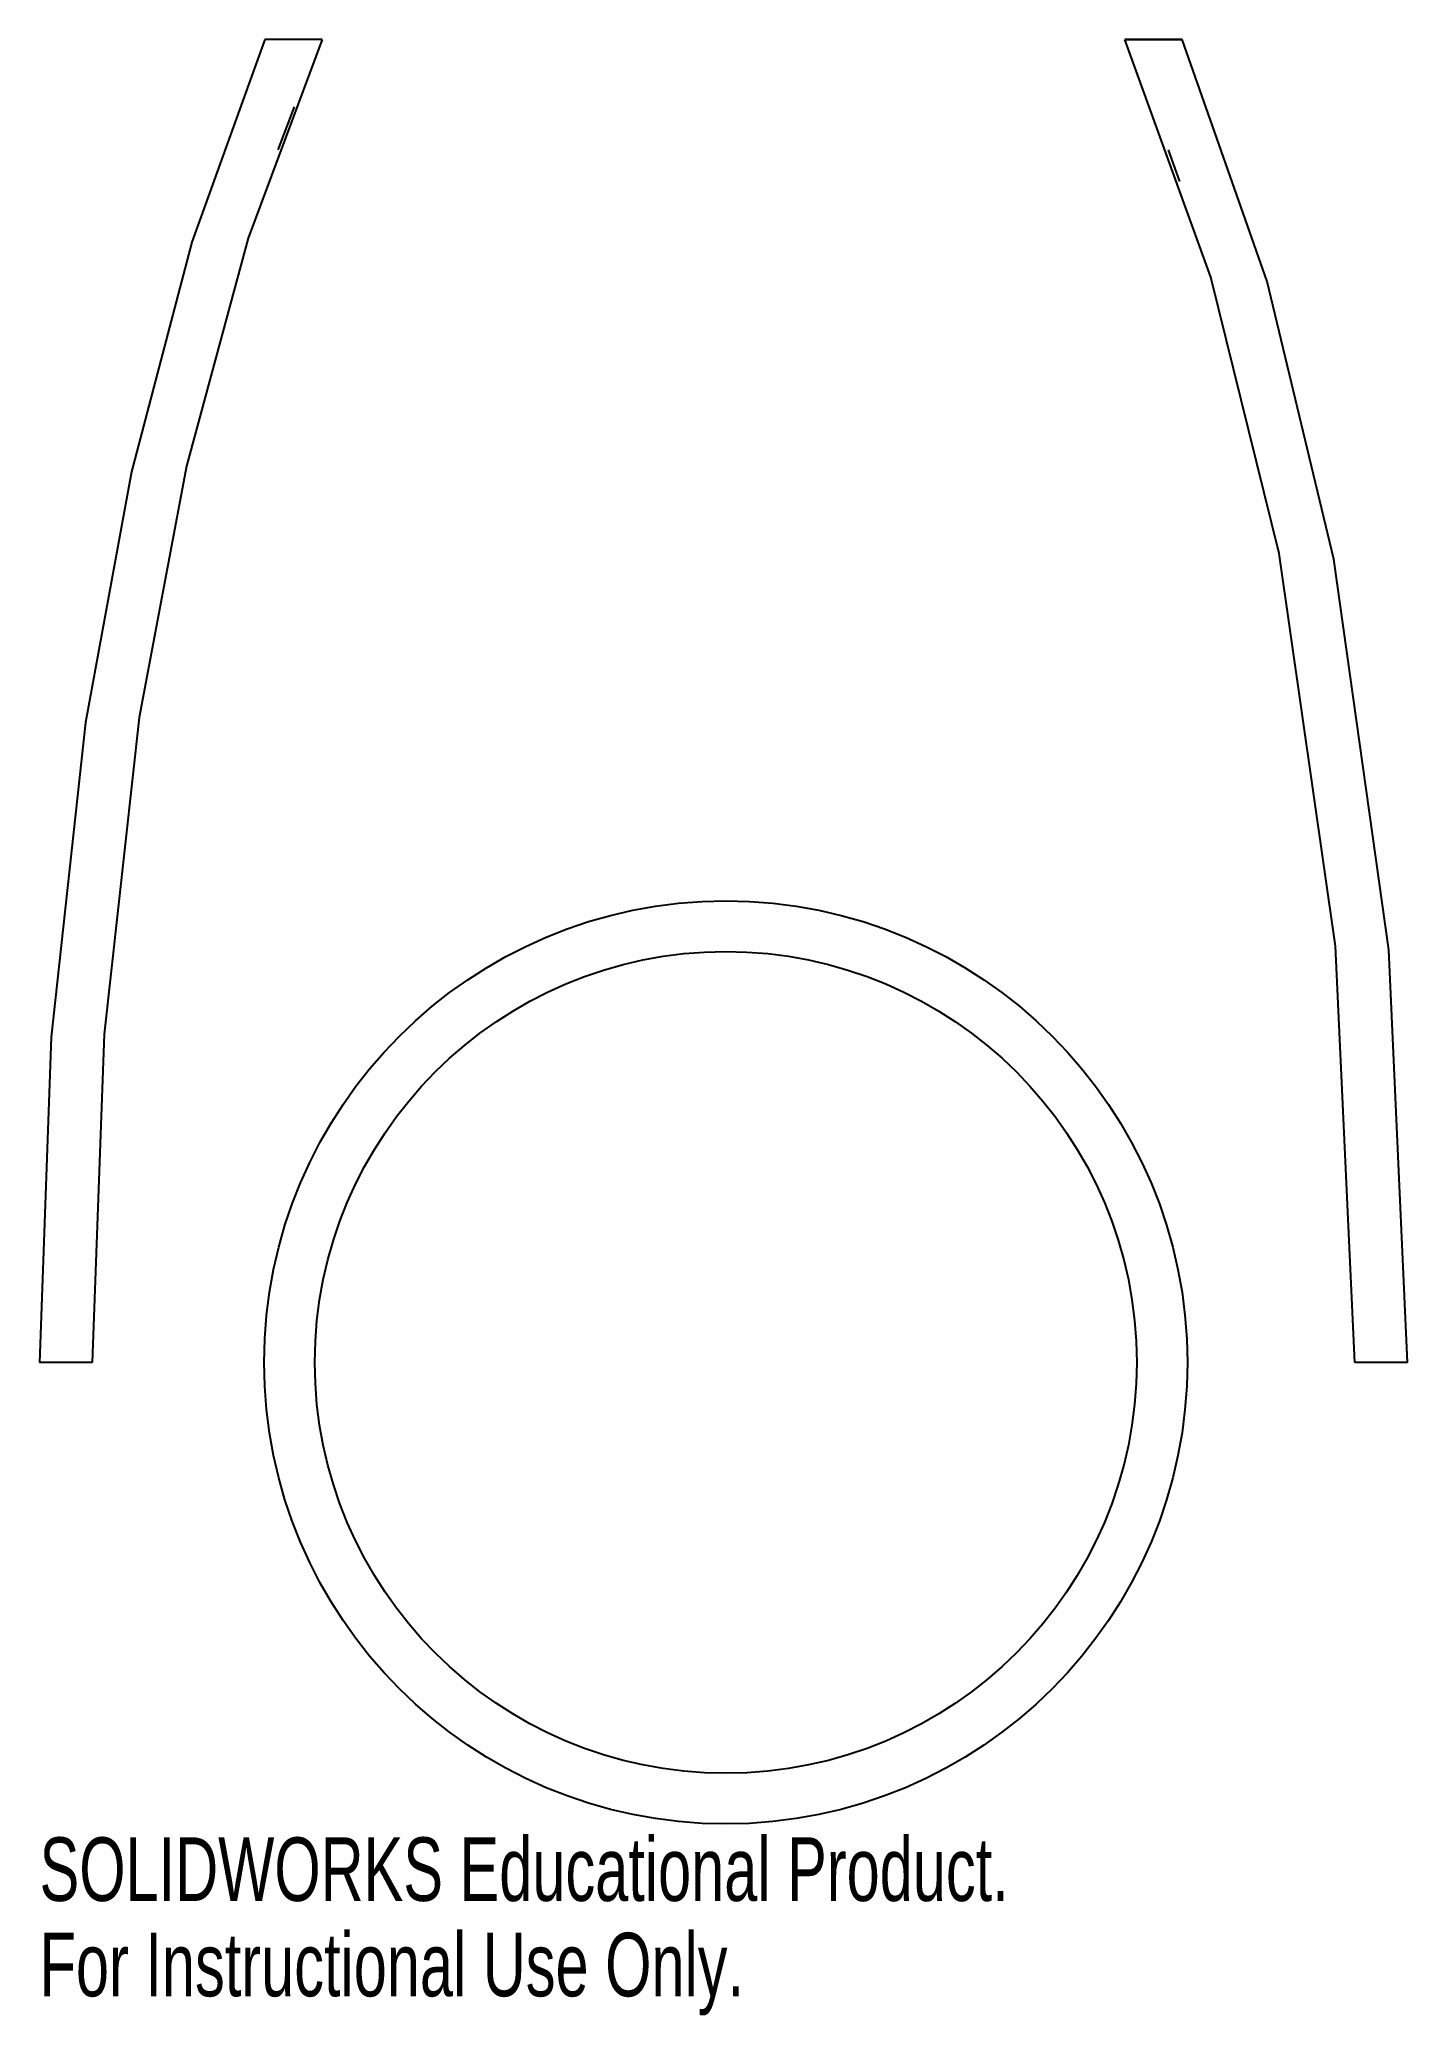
# Model space of a CAD drawing. Header units: millimetres. Extents: x -52 to 52, y -50 to 101.
import ezdxf

# ---------------------------------------------------------------- set-up
doc = ezdxf.new("R2010")
doc.units = ezdxf.units.MM
doc.styles.add('SLDTEXTSTYLE0', font='TXT', dxfattribs={"width": 0.7})

msp = doc.modelspace()

# ---------------------------------------------------------------- linework, layer by layer
at = {"color": 7, "linetype": 'Continuous'}
for p, q in [((-30.69, 100.58), (-35.04, 100.58)), ((30.34, 100.58), (34.69, 100.58)), ((34.69, 100.58), (30.34, 100.58)), ((-34.02, 92.2), (-32.79, 95.47)), ((34.53, 89.78), (33.67, 92.2)), ((-48.17, 0), (-52.17, 0)), ((51.83, 0), (47.83, 0))]:
    msp.add_line(p, q, dxfattribs=at)
at = {"color": 7, "linetype": 'Continuous', "flags": 128}
for points in [[(-35.04, 100.58), (-40.6, 85.17), (-45.19, 67.72), (-48.69, 48.65), (-51.3, 24.73), (-52.17, 0)], [(-30.69, 100.58), (-36.31, 85.47), (-41, 68.13), (-44.59, 49.03), (-47.27, 24.96), (-48.17, 0)], [(47.83, 0), (46.36, 31.65), (42.06, 61.49), (36.87, 82.52), (30.34, 100.58)], [(51.83, 0), (50.4, 31.37), (46.22, 61.07), (41.15, 82.19), (34.69, 100.58)]]:
    msp.add_lwpolyline(points, dxfattribs=at)
at = {"color": 7, "linetype": 'Continuous'}
for radius in [35.09, 31.24]:
    msp.add_circle((0, 0), radius, dxfattribs=at)

# ---------------------------------------------------------------- texts
at = {"color": 7, "linetype": 'Continuous', "char_height": 4.8336, "attachment_point": 1, "style": 'SLDTEXTSTYLE0'}
for s, insert in [('SOLIDWORKS Educational Product.', (-52.17, -36.11)), ('For Instructional Use Only.', (-52.17, -43.36))]:
    msp.add_mtext(s, dxfattribs=dict(at, insert=insert))

doc.saveas('drawing.dxf')
